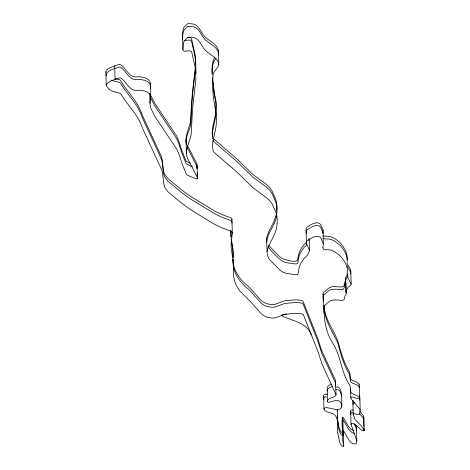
<?xml version="1.0" encoding="UTF-8"?>
<svg xmlns="http://www.w3.org/2000/svg" width="470" height="470" viewBox="0 0 470 470"><rect width="100%" height="100%" fill="white"/><g stroke="black" fill="none" stroke-linecap="round" stroke-linejoin="round"><path stroke-width="0.7" d="M309.16 238.971L309.46 250.316A2.197 2.127 -1.5 0 1 309.348 251.086L307.486 255.187A0.84 0.811 -1.5 0 1 307.351 255.369L304.231 258.324L300.671 263.488L299.214 267.301L298.103 273.493L297.504 274.486L295.736 274.738L286.483 273.405L283.04 272.183A7.079 6.856 -1.5 0 1 282.335 271.795L279.538 269.762L269.663 259.699L268.605 258.306L267.7 255.874A15.939 15.428 -1.5 0 1 267.195 254.012L266.525 238.284C268.47 229.413 275.22 222.11 276.442 212.916M266.878 251.761C268.822 242.89 275.573 235.588 276.795 226.393A35.356 34.234 -1.5 0 0 276.959 216.535L276.524 214.496A25.362 24.558 -1.5 0 0 275.984 212.663L272.159 203.951L269.516 200.496L266.237 197.506L253.16 187.888L241.48 176.491A254.094 246.004 -1.5 0 0 235.452 170.775L214.238 152.568A8.107 7.849 -1.5 0 1 213.033 150.335C211.659 144.319 213.568 138.104 214.931 132.246A69.877 67.651 -1.5 0 0 216.312 123.745L216.4 114.98A18.559 17.972 -1.5 0 0 216.083 113.264C213.827 101.238 211.653 88.742 212.969 76.51C212.54 71.228 218.286 68.943 218.797 64.255L218.444 50.778C217.393 44.415 210.448 41.73 206.083 37.853C201.759 34.375 200.479 28.27 195.908 25.086A8.231 7.972 -1.5 0 0 193.681 24.176L192.882 24.017A41.337 40.021 -1.5 0 1 191.278 23.794L188.112 23.647A2.802 2.714 -1.5 0 0 187.089 24.229L186.308 25.092A1.945 1.88 -1.5 0 1 185.938 25.357C182.201 27.624 182.977 32.289 182.472 35.99L183.047 50.319L184.258 51.201L190.021 50.819L191.619 51.571L195.684 69.73L195.843 79.759L192.618 107.971L191.161 134.109L190.62 137.064L187.195 147.433L186.314 153.338L186.931 156.745L187.871 159.077L196.401 175.633C196.795 176.438 198.346 178.718 196.66 178.905A2.103 2.033 -1.5 0 1 196.143 178.829A66.752 64.631 -1.5 0 1 193.27 177.795L187.095 175.028A4.042 3.913 -1.5 0 1 186.308 174.194L182.331 164.341L178.676 153.314L176.808 149.237L154.888 116.413L151.158 108.958A38.129 36.913 -1.5 0 1 150.159 105.633L149.607 93.189M309.46 250.316L306.428 243.513L306.076 229.342A4.207 4.071 -1.5 0 1 306.804 227.392C310.852 224.378 319.829 218.903 321.521 226.951A4.148 4.019 -1.5 0 0 321.874 227.78L322.949 229.572L322.937 231.263A45.185 43.745 -1.5 0 0 322.667 232.979M323.049 230.177L323.289 244.741A45.185 43.745 -1.5 0 0 322.861 247.761M230.746 230.67L230.993 236.24M306.428 243.513L306.428 242.814A4.207 4.071 -1.5 0 1 307.157 240.869C311.205 237.855 320.182 232.38 321.874 240.423A4.148 4.019 -1.5 0 0 322.226 241.251L323.401 243.654M350.867 273.728L350.538 272.095L347.083 265.879M347.013 263.182C347.753 266.155 351.625 268.634 350.45 271.872M350.796 270.538L351.149 284.509L350.467 285.69L348.088 287.1L346.061 291.024L346.143 293.779L345.092 295.601L344.175 299.484L342.301 300.442L335.539 299.889L331.949 300.236L329.828 301.111L327.073 303.262A11.885 11.503 -1.5 0 1 325.828 304.437C320.605 307.127 325.316 314.042 324.476 318.425C325.469 327.273 328.107 336.22 333.054 343.682C341.055 356.254 341.061 372.311 349.539 384.76A4.195 4.066 -1.5 0 1 349.897 385.529C350.99 388.314 349.269 392.891 352.97 394.001A41.378 40.062 -1.5 0 1 357.177 395.781C362.629 398.901 356.994 399.283 354.339 397.385A11.233 10.875 -1.5 0 0 351.842 396.968L350.914 397.42L350.92 398.454A7.297 7.062 -1.5 0 0 351.302 399.077L359.985 409.341L359.779 413.829L359.233 414.417L357.876 414.646A3.343 3.237 -1.5 0 1 356.865 414.44L354.345 413.565L353.281 414.14L354.909 419.363L360.966 425.462L363.968 429.598A1.962 1.898 -1.5 0 1 364.115 430.144L363.915 430.79L362.799 430.814A9.077 8.789 -1.5 0 1 361.483 430.015C358.357 427.9 355.514 423.247 351.466 423.482A1.428 1.381 -1.5 0 0 351.061 424.316L356.818 441.007A5.534 5.358 -1.5 0 1 356.53 442.905A2.814 2.726 -1.5 0 1 355.984 443.933C349.063 444.996 346.842 434.68 343.171 430.637L342.818 417.16C346.355 421.332 347.688 428.158 353.299 430.52M323.372 307.586L323.025 293.674L323.56 292.411L325.475 290.959A11.885 11.503 -1.5 0 0 326.721 289.784L329.476 287.634L332.742 286.512L341.291 286.982L343.041 286.665L344.087 285.549L344.739 282.129L347.395 276.942M345.92 291.87L345.568 278.099L347.512 273.916M195.614 64.161L195.068 54.461L191.554 38.675L190.321 37.424L187.289 37.5M351.049 424.639L350.708 410.845A1.428 1.381 -1.5 0 1 351.108 410.005L351.983 409.811L353.217 410.316M182.83 49.462C183.329 45.766 182.554 41.101 186.29 38.834A1.945 1.88 -1.5 0 0 186.661 38.569L187.442 37.706A2.802 2.714 -1.5 0 1 188.464 37.124L191.631 37.271A41.337 40.021 -1.5 0 0 193.235 37.494L194.034 37.653A8.231 7.972 -1.5 0 1 196.26 38.564C201.078 41.924 202.276 48.557 207.188 51.888C211.359 55.536 217.88 58.186 218.797 64.255M232.944 259.105C232.779 270.309 240.076 279.891 248.489 286.594A103.964 100.65 -1.5 0 1 254.593 293.198L261.103 300.477A21.55 20.868 -1.5 0 0 264.293 302.645L266.942 303.779L271.449 304.56A14.729 14.259 -1.5 0 0 275.919 304.037L283.868 301.064A11.368 11.01 -1.5 0 1 285.214 300.73L292.581 300.06A44.145 42.741 -1.5 0 1 298.726 299.978L301.857 300.453A3.284 3.178 -1.5 0 1 303.068 301.358L317.462 337.707A46.366 44.891 -1.5 0 1 318.049 339.17L318.466 340.409A14.347 13.894 -1.5 0 1 318.801 341.772L321.668 350.549L335.427 380.148L336.073 394.87C334.781 398.131 329.523 396.833 327.866 400.205A3.278 3.173 -1.5 0 0 327.561 400.851L327.496 401.821L328.178 402.191A2.373 2.297 -1.5 0 0 328.888 402.273C334.376 401.104 340.638 397.485 341.708 405.904C341.39 412.883 330.563 407.666 326.303 407.625A2.144 2.074 -1.5 0 0 325.986 407.619L324.406 408.136A1.539 1.486 -1.5 0 0 323.959 408.788C324.688 412.595 330.345 412.255 333.277 413.864C340.662 418.57 335.556 428.446 338.359 435.555A66.487 64.367 -1.5 0 0 339.622 441.777C339.622 443.322 342.865 448.486 343.735 445.401L343.376 431.748L342.988 430.203M218.403 51.524L218.444 50.778M195.684 66.858L192.606 94.088L190.691 121.618L187.518 131.435L186.044 137.616L186.314 153.338M336.073 394.87L322.021 364.027L319.154 355.25A14.347 13.894 -1.5 0 0 318.825 353.887L318.402 352.647A46.366 44.891 -1.5 0 0 317.814 351.184L303.42 314.835A3.284 3.178 -1.5 0 0 302.21 313.925L299.079 313.455A44.145 42.741 -1.5 0 0 292.933 313.537L285.566 314.201A11.368 11.01 -1.5 0 0 284.221 314.536L276.272 317.509A14.729 14.259 -1.5 0 1 271.801 318.031L267.295 317.256L264.645 316.116A21.55 20.868 -1.5 0 1 261.455 313.954L254.946 306.675A103.964 100.65 -1.5 0 0 248.842 300.066L239.724 290.93L236.451 285.695L234.63 281.189L233.355 274.791L233.396 263.317L231.14 247.173L231.175 242.649L232.315 233.302L232.074 232.062L230.688 231.04L222.433 228.097L214.22 224.143L194.051 211.788A125.185 121.195 -1.5 0 1 181.549 203.017L167.943 191.742L164.9 187.642L163.742 184.058L162.62 173.448L161.745 169.964L143.45 130.313A152.768 147.897 -1.5 0 1 141.946 126.765C137.91 114.886 128.469 106.232 122.024 95.798A13.019 12.608 -1.5 0 0 121.501 94.817L120.044 93.254L113.388 91.638A1.51 1.457 -1.5 0 1 113.2 91.568L109.169 89.406A11.198 10.845 -1.5 0 0 107.959 87.843C102.942 83.566 111.66 80.505 115.056 79.383L114.698 65.865L119.198 64.396A3.454 3.349 -1.5 0 1 120.555 64.701C126.553 68.438 128.98 78.279 137.616 76.827A26.179 25.351 -1.5 0 1 139.232 76.792C142.898 76.98 147.139 77.814 149.519 80.864A5.329 5.158 -1.5 0 1 150.241 82.55L150.353 84.071A9.588 9.283 -1.5 0 1 150.189 85.211M150.377 83.772L150.706 97.549A9.588 9.283 -1.5 0 1 150.476 98.976L149.871 103.253M231.992 223.074L231.792 221.282L230.888 220.477L222.151 217.316L215.977 214.449L193.769 201.007A125.185 121.195 -1.5 0 1 181.267 192.236L167.661 180.962L164.618 176.861L163.46 173.277L162.338 162.667L161.463 159.183L143.168 119.533A152.768 147.897 -1.5 0 1 141.664 115.984C137.628 104.105 128.187 95.451 121.742 85.017A13.019 12.608 -1.5 0 0 121.219 84.036L119.762 82.473L113.106 80.858A1.51 1.457 -1.5 0 1 112.918 80.787L111.519 80.211M215.959 110.268L216.047 101.502A18.559 17.972 -1.5 0 0 215.73 99.793L214.373 93.371L213.245 83.443M360.067 411.426L363.615 416.12A1.962 1.898 -1.5 0 1 363.762 416.667L363.915 426.466M233.073 257.372L233.044 249.846L231.475 239.823M233.191 259.458C231.786 271.425 239.547 282.217 248.56 289.285A103.964 100.65 -1.5 0 1 254.664 295.894L261.173 303.173A21.55 20.868 -1.5 0 0 264.363 305.336L267.013 306.475L271.519 307.257A14.729 14.259 -1.5 0 0 275.99 306.728L283.939 303.755A11.368 11.01 -1.5 0 1 285.284 303.42L292.651 302.756A44.145 42.741 -1.5 0 1 298.797 302.674L301.928 303.144A3.284 3.178 -1.5 0 1 303.138 304.055L317.532 340.403A46.366 44.891 -1.5 0 1 318.12 341.866L318.537 343.106A14.347 13.894 -1.5 0 1 318.872 344.469L321.738 353.246L335.498 382.839L335.739 384.566L335.216 385.318M359.809 397.138L359.245 395.2M106.232 85.188L105.879 71.71C106.984 68.221 111.825 67.145 114.704 65.894M343.382 431.924L343.335 432.259M195.42 67.004C193.34 84.588 190.92 102.248 190.844 119.979C191.754 128.61 184.504 136.1 186.337 144.819M324.2 305.77C324.559 319.712 334.405 330.198 338.4 342.836C340.967 352.647 343.923 362.558 349.187 371.288A4.195 4.066 -1.5 0 1 349.545 372.052C350.638 374.837 348.916 379.413 352.618 380.524A41.378 40.062 -1.5 0 1 356.824 382.31L359.103 384.055L358.827 385.089M359.309 387.356L359.004 386.534L356.895 385.001A41.378 40.062 -1.5 0 0 352.688 383.22C348.987 382.11 350.708 377.533 349.615 374.749A4.195 4.066 -1.5 0 0 349.257 373.979C343.406 364.391 340.597 353.346 337.619 342.612C332.102 330.874 324.188 319.6 324.047 306.005M323.084 233.537L322.919 231.974L321.944 230.47A4.148 4.019 -1.5 0 1 321.592 229.642C319.9 221.599 310.923 227.075 306.875 230.089A4.207 4.071 -1.5 0 0 306.146 232.033L306.264 233.437M231.011 230.723L230.958 237.914M335.721 381.393L335.48 382.274M323.924 409.082L323.607 395.311A1.539 1.486 -1.5 0 1 324.053 394.659L325.634 394.142A2.144 2.074 -1.5 0 1 325.951 394.148M337.213 411.509L337.29 409.258M341.467 394.007C341.12 391.157 339.904 385.594 335.809 387.098M341.537 396.698C341.191 393.848 339.974 388.291 335.88 389.795M345.691 280.514L345.679 281.401M345.908 282.752C344.022 284.697 345.315 288.433 342.606 289.555C337.266 289.69 330.792 287.534 326.791 292.481A11.885 11.503 -1.5 0 1 325.546 293.656C322.226 294.907 323.113 298.474 323.566 301.223M218.327 54.961C219.184 48.069 211.2 44.956 206.906 41.107C201.994 37.776 200.796 31.143 195.978 27.783A8.231 7.972 -1.5 0 0 193.752 26.872L192.953 26.714A41.337 40.021 -1.5 0 1 191.349 26.49L188.182 26.344M353.217 402.079L352.929 400.663M359.809 400.164L359.538 398.231M347.054 259.775C347.918 254.37 345.127 249.041 341.89 244.882A15.886 15.381 -1.5 0 0 338.811 241.574C335.639 238.989 332.067 236.345 327.802 236.263A27.125 26.261 -1.5 0 1 325.974 236.298L323.137 235.893M347.124 262.471C347.988 257.067 345.197 251.732 341.96 247.578A15.886 15.381 -1.5 0 0 338.882 244.265C335.709 241.686 332.137 239.036 327.872 238.954A27.125 26.261 -1.5 0 1 326.045 238.995L323.207 238.584M343.359 435.12L342.501 430.591M197.047 168.818L196.848 163.742L187.518 145.6M214.608 57.252C212.07 62.14 211.706 67.915 212.193 73.326M215.983 58.333C212.058 62.686 212.058 69.231 212.14 74.754M307.063 244.588L303.949 247.543L300.389 252.707L298.932 256.52L297.821 262.712L297.222 263.705L295.454 263.958L286.201 262.618L282.758 261.402A7.079 6.856 -1.5 0 1 282.053 261.014C276.853 256.961 272.089 251.949 268.006 246.85M306.64 242.185C301.2 246.497 298.18 253.177 297.751 260.022C295.301 263.176 286.618 259.957 282.687 258.712A7.079 6.856 -1.5 0 1 281.982 258.318L279.186 256.291L268.711 245.51M363.504 420.062L363.833 419.363A1.962 1.898 -1.5 0 0 363.686 418.817L359.579 413.571M331.421 384.037L329.071 385.189L327.514 386.728A3.278 3.173 -1.5 0 0 327.208 387.374L327.349 396.145M332.601 386.411L329.599 387.574L327.584 389.424A3.278 3.173 -1.5 0 0 327.279 390.071L327.337 391.152M196.689 168.107L197.13 167.579L196.83 166.239L187.06 147.122M286.488 314.06L282.523 314.7L281.595 315.153L281.636 315.717C291.911 320.981 306.863 322.273 311.275 334.757M183.97 40.42L190.08 40.062L191.496 41.06L195.138 57.152L195.732 64.784M325.951 394.154L327.455 394.348M327.525 397.044L326.021 396.845A2.144 2.074 -1.5 0 0 325.704 396.839L324.124 397.356A1.539 1.486 -1.5 0 0 323.677 398.008L324.006 399.435M342.795 435.666L340.95 434.38L339.34 430.996A66.487 64.367 -1.5 0 1 338.077 424.774L337.202 417.243M115.291 78.707L119.691 79.783L121.148 81.339A13.019 12.608 -1.5 0 1 121.671 82.326C128.116 92.755 137.557 101.408 141.593 113.288A152.768 147.897 -1.5 0 0 143.097 116.836L161.392 156.487L162.268 159.976L163.384 170.581L164.547 174.17L167.59 178.265L181.197 189.539A125.185 121.195 -1.5 0 0 193.699 198.311L215.906 211.753L222.081 214.62L230.817 217.78L231.722 218.585L231.963 219.825M354.257 433.487C347.994 431.707 346.56 424.187 342.889 419.857A5.992 5.799 -1.5 0 0 342.278 420.744L342.248 428.288A16.197 15.68 -1.5 0 0 342.336 429.474L342.383 429.856M342.389 432.894L340.527 431.184L339.27 428.299A66.487 64.367 -1.5 0 1 338.001 422.078L337.254 415.615M355.026 403.101C353.887 402.132 352.259 403.36 353.205 404.617M192.5 166.826L186.813 164.247A4.042 3.913 -1.5 0 1 186.026 163.413L182.049 153.561L178.394 142.533L176.526 138.456L154.601 105.633L150.876 98.177M190.356 163.272L186.743 161.551A4.042 3.913 -1.5 0 1 185.956 160.722L181.978 150.864L178.324 139.837L176.456 135.76L154.53 102.936L150.805 95.481M353.287 413.012L352.054 412.507L351.178 412.701A1.428 1.381 -1.5 0 0 350.779 413.535L350.896 414.575M324.165 396.997L323.765 396.469M106.167 75.335L106.426 75.776M355.731 424.739L356.466 427.53L356.818 441.007M354.069 423.47L356.107 428.164L356.536 430.226A5.534 5.358 -1.5 0 1 356.519 430.873M115.056 79.371L119.55 77.873A3.454 3.349 -1.5 0 1 120.908 78.173C126.906 81.915 129.338 91.756 137.969 90.305A26.179 25.351 -1.5 0 1 139.584 90.269C143.25 90.457 147.492 91.292 149.871 94.341A5.329 5.158 -1.5 0 1 150.594 96.027L150.729 97.249M212.681 136.858C211.306 130.842 213.216 124.626 214.579 118.775A69.877 67.651 -1.5 0 0 215.889 110.979M345.697 279.027L345.568 278.393M350.826 411.879L350.696 411.168M309.09 238.983L309.178 239.536A2.197 2.127 -1.5 0 1 309.06 240.305M351.149 284.015C349.275 279.773 345.955 275.925 347.624 271.008C347.295 266.296 345.15 262.002 342.242 258.359A15.886 15.381 -1.5 0 0 339.164 255.046C335.991 252.466 332.419 249.817 328.154 249.734A27.125 26.261 -1.5 0 1 326.327 249.776L323.489 249.364L322.866 247.766M266.725 239.929L266.525 238.284M212.511 138.715L212.522 131.929L214.649 121.466A69.877 67.651 -1.5 0 0 216.03 112.965L216.118 104.199A18.559 17.972 -1.5 0 0 215.8 102.484L214.02 93.013L212.64 77.762M186.267 142.122L185.961 139.86M306.076 230.036L306.193 230.741M182.472 35.99L182.554 36.454M182.624 39.145C182.883 35.315 182.248 30.438 186.008 28.053A1.945 1.88 -1.5 0 0 186.379 27.789L187.16 26.925A2.802 2.714 -1.5 0 1 188.182 26.344M266.743 242.314C267.166 232.773 275.643 225.289 276.513 215.613A35.356 34.234 -1.5 0 0 276.707 214.297M342.372 427.53L342.266 426.778A16.197 15.68 -1.5 0 1 342.178 425.591L342.207 418.047A5.992 5.799 -1.5 0 1 342.818 417.16M105.879 71.71L105.938 72.18M106.008 74.877C107.571 69.824 114.662 68.714 119.268 67.093A3.454 3.349 -1.5 0 1 120.626 67.392C126.624 71.135 129.05 80.975 137.687 79.524A26.179 25.351 -1.5 0 1 139.302 79.483C142.968 79.677 147.21 80.511 149.589 83.56A5.329 5.158 -1.5 0 1 150.312 85.246L150.424 86.768A9.588 9.283 -1.5 0 1 150.194 88.196M231.111 239.442L232.932 250.851L233.326 257.501M323.389 297.539L323.595 299.519M212.91 82.356L212.511 78.561M323.019 294.108L323.06 294.62M343.735 445.401L342.618 440.255A16.197 15.68 -1.5 0 1 342.53 439.068L342.56 431.525A5.992 5.799 -1.5 0 1 343.171 430.637M363.768 416.837L364.121 430.314M363.968 428.564L364.027 430.72M359.838 396.815L360.19 410.292M359.256 384.472L359.609 397.949M352.87 400.939L353.228 414.734M350.549 388.543L350.796 397.884M345.926 282.505L346.208 293.286M343.259 441.471L343.394 446.5M341.531 393.549L341.884 407.026M337.307 409.141L337.624 421.202M327.384 397.503L327.496 401.821M231.945 219.349L232.315 233.302M195.626 60.078L195.984 73.555M197.065 164.576L197.424 178.212M197.153 172.995L197.306 178.747M213.069 140.342A8.107 7.849 -1.5 0 0 213.956 141.787L235.17 159.994A254.094 246.004 -1.5 0 1 241.198 165.71L252.878 177.108L265.955 186.725L269.234 189.716L271.877 193.17L275.702 201.883A25.362 24.558 -1.5 0 1 276.243 203.716L276.671 205.754A35.356 34.234 -1.5 0 1 276.783 213.633M213.398 138.386A8.107 7.849 -1.5 0 0 213.885 139.096L235.1 157.303A254.094 246.004 -1.5 0 1 241.128 163.014L252.807 174.411L265.885 184.029L269.163 187.019L271.807 190.473L275.632 199.186A25.362 24.558 -1.5 0 1 276.172 201.019L276.601 203.064A35.356 34.234 -1.5 0 1 276.713 210.936M356.466 427.53A5.534 5.358 -1.5 0 1 356.354 428.81"/></g></svg>
